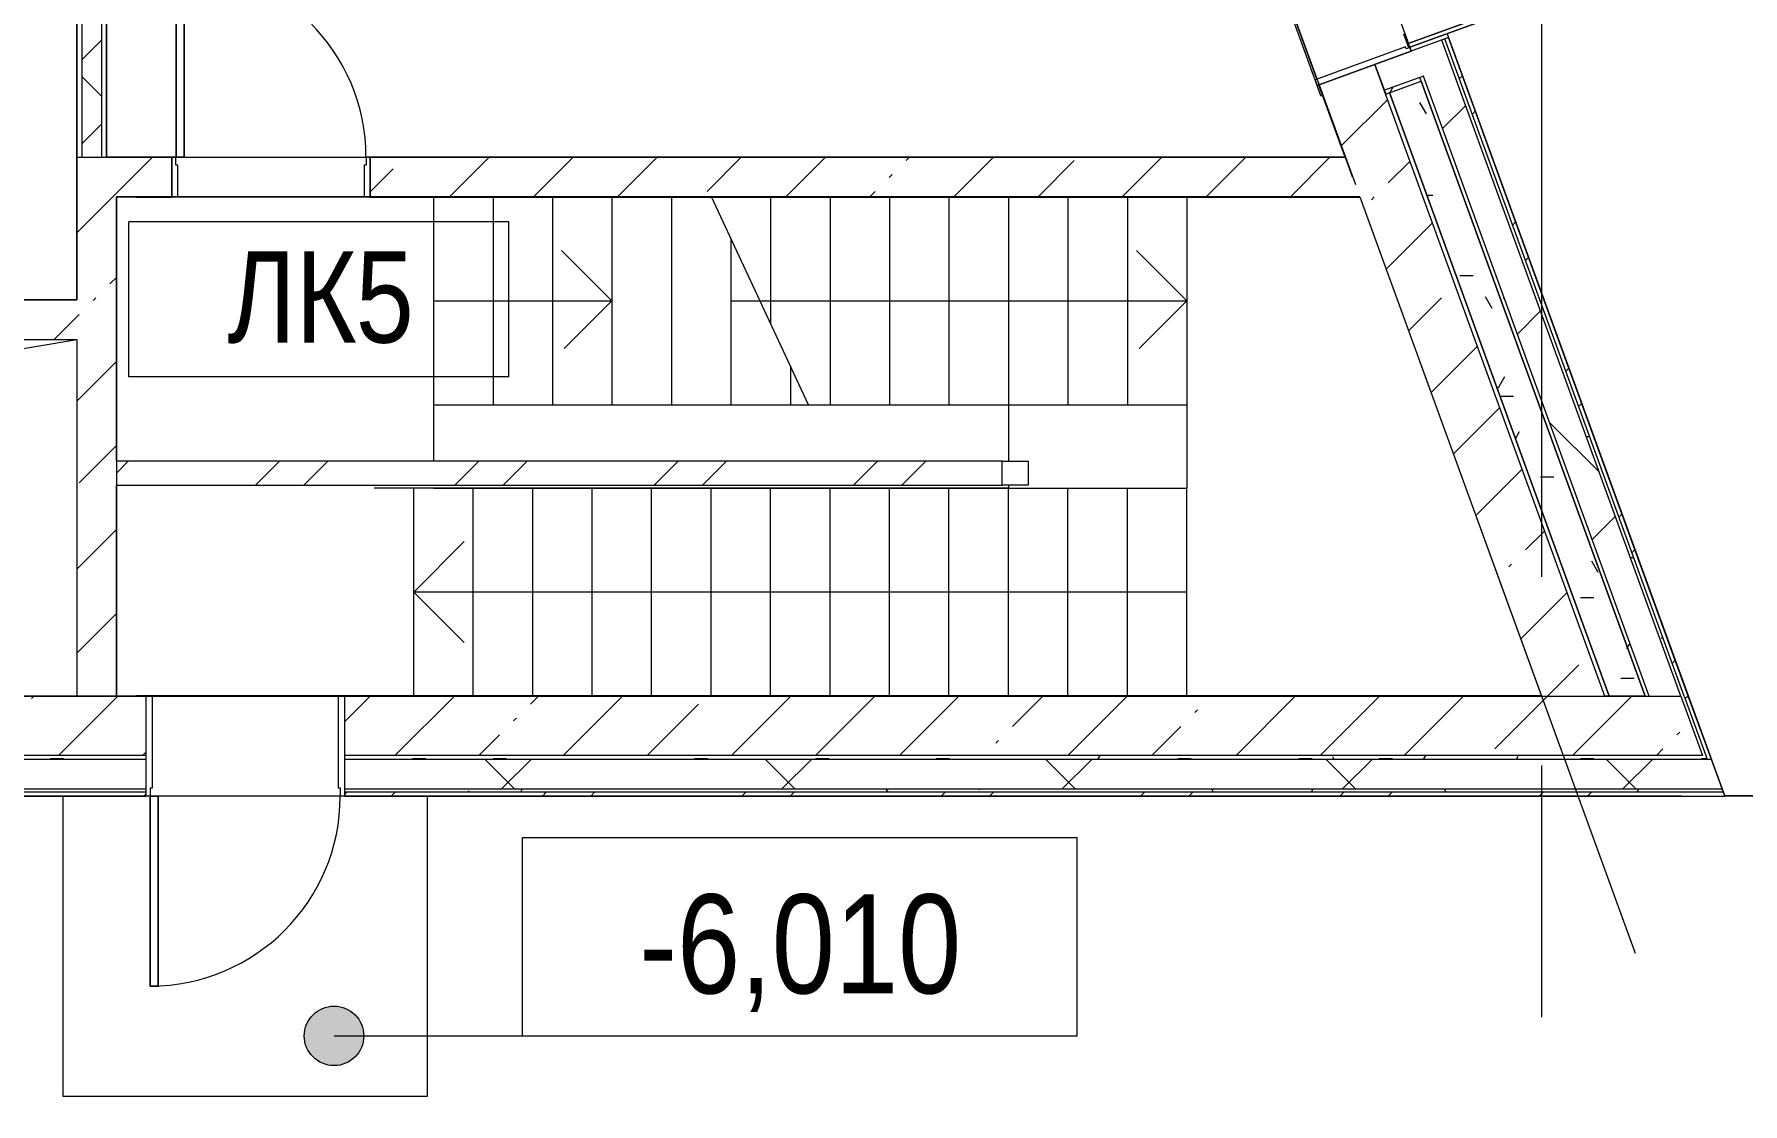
# Model space of a CAD drawing. Header units: millimetres. Extents: x 46431 to 216095, y -43515 to 31605.
# Drawn here: x 142567 to 151187, y -33441 to -28042 of the extents above; entities that cross this region are included whole.
import ezdxf

# ---------------------------------------------------------------- set-up
doc = ezdxf.new("R2010")
doc.units = ezdxf.units.MM
doc.linetypes.add('IMPORT-01 Штриховая _2 мм_', pattern=[600, 400, -200])
doc.linetypes.add('Осевые', pattern=[6350, 1270, -952.5, 3175, -952.5])
for name, color, linetype, lineweight in [('_Разделитель помещений_', 7, 'IMPORT-01 Штриховая _2 мм_', 9), ('Высотные отметки', 7, 'Continuous', 9), ('Двери', 7, 'Continuous', 9), ('Каркас_Импост', 7, 'Continuous', 9), ('Контуры', 7, 'Continuous', 9), ('Линии подступенков-1', 7, 'Continuous', 9), ('Линии свеса', 7, 'Continuous', 9), ('Марки вырезов', 7, 'Continuous', 9), ('Марки помещений', 7, 'Continuous', 9), ('Обобщенные модели', 7, 'Continuous', 9), ('Общие ребра', 7, 'Continuous', 9), ('Оси-2', 7, 'Осевые', 9), ('Панель', 7, 'Continuous', 9), ('Перекрытия', 7, 'Continuous', 9), ('Стены', 7, 'Continuous', 9), ('Стены-1', 7, 'Continuous', 18), ('Фундамент несущей конструкции', 7, 'Continuous', 9), ('Черная _1 сплошная', 7, 'Continuous', 9), ('Штриховка разреза-3', 7, 'Continuous', 9)]:
    doc.layers.add(name, color=color, linetype=linetype, lineweight=lineweight)
doc.styles.add('Arial Narrow', font='Arial Narrow.ttf', dxfattribs={"height": 500})
doc.styles.add('Arial Narrow_1', font='Arial Narrow.ttf', dxfattribs={"height": 460})
pattern_1 = [(45, (0, 0), (-502.8943, 502.8943), []), (45, (0, 762), (-502.8943, 502.8943), [])]
pattern_2 = [(45, (0, 0), (-424.264, 424.264), [600, -100, 20, -100]), (45, (0, 424), (-424.264, 424.264), [])]
pattern_3 = [(0, (0, 0), (812.8, 203.2), [67.056, -542.544, 67.056, -542.544, -3251.2]), (0, (0, 0), (812.8, 203.2), [-1219.2, 67.056, -1152.144, 67.056, -542.544, -1422.4]), (0, (0, 0), (812.8, 203.2), [-3048, 67.056, -339.344, 67.056, -948.944]), (120, (304.8, 101.6), (-582.37636, 602.30545), [67.056, -542.544, 67.056, -542.544, -3251.2]), (120, (304.8, 101.6), (-582.37636, 602.30545), [-1219.2, 67.056, -1152.144, 67.056, -542.544, -1422.4]), (120, (304.8, 101.6), (-582.37636, 602.30545), [-3048, 67.056, -339.344, 67.056, -948.944]), (240, (406.4, 508), (-230.42364, -805.50545), [67.056, -542.544, 67.056, -542.544, -3251.2]), (240, (406.4, 508), (-230.42364, -805.50545), [-1219.2, 67.056, -1152.144, 67.056, -542.544, -1422.4]), (240, (406.4, 508), (-230.42364, -805.50545), [-3048, 67.056, -339.344, 67.056, -948.944])]
pattern_4 = [(45, (0, 0), (-707.107, 707.107), []), (135, (0, 0), (-707.107, -707.107), [])]

# ---------------------------------------------------------------- blocks, each defined once
blk = doc.blocks.new('Стена наружная на отм_-10_450 - Стена наружная на отм_-10_450-507337-План 1-го этажа на отм_ -6_000')
at = {"layer": 'Фундамент несущей конструкции'}
for p, q in [((149100.1, -28862.9), (149254.4, -28862.9)), ((149254.4, -28862.9), (150171.6, -31382.9)), ((150171.6, -31382.9), (143851.6, -31382.9))]:
    blk.add_line(p, q, dxfattribs=at)
blk = doc.blocks.new('Дверь - Однопольная - ДВ1_21х10-6240598-План 1-го этажа на отм_ -6_000')
at = {"layer": 'Двери'}
for p, q in [((-439, 1058), (-479, 1058)), ((-479, 1058), (-479, 100)), ((-439, 100), (-439, 1058)), ((-479, 100), (-439, 100))]:
    blk.add_line(p, q, dxfattribs=at)
blk.add_arc((-479, 100), 958, 360, 90, dxfattribs=at)
at = {"layer": 'Каркас_Импост'}
for p, q in [((-480, 100), (-500, 100)), ((-500, 100), (-500, -100)), ((-480, 60), (-480, 100)), ((500, 100), (480, 100)), ((480, 100), (480, 60)), ((500, -100), (500, 100)), ((-470, 60), (-480, 60)), ((-470, -100), (-470, 60)), ((480, 60), (470, 60)), ((470, 60), (470, -100)), ((-500, -100), (-470, -100)), ((470, -100), (500, -100))]:
    blk.add_line(p, q, dxfattribs=at)
at = {"layer": 'Панель'}
for p, q in [((-479, 1058), (-439, 1058)), ((-479, 100), (-479, 1058)), ((-439, 1058), (-439, 100)), ((-439, 100), (-479, 100))]:
    blk.add_line(p, q, dxfattribs=at)
blk = doc.blocks.new('Дверь - Однопольная_наруж__стемалит - ДН7__21х10-8121006-План 1-го этажа на отм_ -6_000')
at = {"layer": 'Двери'}
for p, q in [((-479, -252.5), (-439, -252.5)), ((-479, -1210.5), (-479, -252.5)), ((-439, -252.5), (-439, -1210.5)), ((-439, -1210.5), (-479, -1210.5))]:
    blk.add_line(p, q, dxfattribs=at)
blk.add_arc((-479, -252.5), 958, 270, 0, dxfattribs=at)
at = {"layer": 'Каркас_Импост'}
for p, q in [((-500, 252.5), (-470, 252.5)), ((-500, -252.5), (-500, 252.5)), ((-470, 252.5), (-470, -212.5)), ((470, 252.5), (500, 252.5)), ((470, -212.5), (470, 252.5)), ((500, 252.5), (500, -252.5)), ((-480, -252.5), (-500, -252.5)), ((-480, -212.5), (-480, -252.5)), ((-470, -212.5), (-480, -212.5)), ((480, -212.5), (470, -212.5)), ((480, -252.5), (480, -212.5)), ((500, -252.5), (480, -252.5))]:
    blk.add_line(p, q, dxfattribs=at)
at = {"layer": 'Панель'}
for p, q in [((-439, -252.5), (-479, -252.5)), ((-479, -252.5), (-479, -1210.5)), ((-439, -1210.5), (-439, -252.5)), ((-479, -1210.5), (-439, -1210.5))]:
    blk.add_line(p, q, dxfattribs=at)
blk = doc.blocks.new('Дверь - Двупольная_наруж_стемалит - ДН8_27-18-8171656-План 1-го этажа на отм_ -6_000')
at = {"layer": 'Двери'}
for p, q in [((-859, 1131.2), (-879, 1131.2)), ((-879, 1131.2), (-879, 252.2)), ((-859, 252.2), (-859, 1131.2)), ((859, 252.2), (859, 1131.2)), ((859, 1131.2), (879, 1131.2)), ((879, 1131.2), (879, 252.2)), ((-879, 252.2), (-859, 252.2)), ((879, 252.2), (859, 252.2))]:
    blk.add_line(p, q, dxfattribs=at)
for centre, start, end in [((-879, 252.2), 360, 90), ((879, 252.2), 90, 180)]:
    blk.add_arc(centre, 879, start, end, dxfattribs=at)
at = {"layer": 'Каркас_Импост'}
for p, q in [((-880, 252.5), (-900, 252.5)), ((-900, 252.5), (-900, -252.5)), ((-880, 232.5), (-880, 252.5)), ((-870, 232.5), (-880, 232.5)), ((-870, -252.5), (-870, 232.5)), ((880, 232.5), (870, 232.5)), ((870, 232.5), (870, -252.5)), ((900, 252.5), (880, 252.5)), ((880, 252.5), (880, 232.5)), ((900, -252.5), (900, 252.5)), ((-900, -252.5), (-870, -252.5)), ((870, -252.5), (900, -252.5))]:
    blk.add_line(p, q, dxfattribs=at)
at = {"layer": 'Панель'}
for p, q in [((-879, 1131.2), (-859, 1131.2)), ((-879, 252.2), (-879, 1131.2)), ((-859, 1131.2), (-859, 252.2)), ((859, 1131.2), (859, 252.2)), ((879, 1131.2), (859, 1131.2)), ((879, 252.2), (879, 1131.2)), ((-859, 252.2), (-879, 252.2)), ((859, 252.2), (879, 252.2))]:
    blk.add_line(p, q, dxfattribs=at)
blk = doc.blocks.new('Крыльцо 19 А-Б - Крыльцо 19 А-Б-1325646-План 1-го этажа на отм_ -6_000')
at = {"layer": 'Обобщенные модели'}
h = blk.add_hatch(dxfattribs=at)
h.set_pattern_fill('FP_52', color=256, style=0, pattern_type=2)
h.set_pattern_definition(pattern_3)
h.paths.add_polyline_path([(150574.3, -31383.4), (150693.3, -31383.4), (149563.4, -28279.2), (149404.4, -28337.1), (150513.2, -31383.4), (150564.3, -31383.4)], flags=0)
for p, q in [((150559, -25177), (150746.9, -25108.6)), ((153213.6, -31885.8), (150746.9, -25108.6)), ((150065.7, -25356.6), (150559, -25177)), ((150065.7, -25356.6), (150559, -25177)), ((150065.7, -25356.6), (150559, -25177)), ((148891, -25784.1), (150018.7, -25373.7)), ((148891, -25784.1), (150018.7, -25373.7)), ((148687.3, -25858.3), (148844.1, -25801.2)), ((148687.3, -25858.3), (148844.1, -25801.2)), ((148687.3, -25858.3), (148844.1, -25801.2)), ((150513.2, -31383.4), (149404.4, -28337.1)), ((150513.2, -31383.4), (149404.4, -28337.1)), ((149404.4, -28337.1), (150513.2, -31383.4)), ((153000.8, -31885.8), (151094.3, -31885.8)), ((151094.3, -31885.8), (153000.8, -31885.8)), ((151094.3, -31885.8), (153000.8, -31885.8)), ((153000.8, -31885.8), (153213.6, -31885.8)), ((153213.7, -31886.1), (153207.5, -31888.5)), ((153207.5, -31888.5), (153214.6, -31888.5)), ((153214.6, -31888.5), (153213.7, -31886.1))]:
    blk.add_line(p, q, dxfattribs=at)
blk = doc.blocks.new('Марка помещения_Р - Марка помещения-4575829-План 1-го этажа на отм_ -6_000')
at = {"layer": 'Марки помещений'}
for p, q in [((-4.79375, -1.95625), (-4.79375, 1.95625)), ((4.79375, 1.95625), (-4.79375, 1.95625)), ((4.79375, -1.95625), (4.79375, 1.95625)), ((4.79375, -1.95625), (-4.79375, -1.95625))]:
    blk.add_line(p, q, dxfattribs=at)
blk = doc.blocks.new('Высотные отметки - Высотная отметка - Рамка_14мм длина-4459141-План 1-го этажа на отм_ -6_000')
at = {"layer": 'Высотные отметки'}
for p, q in [((7, 5), (-7, 5)), ((-7, 5), (-7, 0)), ((7, 0), (7, 5)), ((-7, 0), (7, 0))]:
    blk.add_line(p, q, dxfattribs=at)

msp = doc.modelspace()

# ---------------------------------------------------------------- hatches: boundary and pattern name
at = {"layer": 'Высотные отметки'}
h = msp.add_hatch(color=256, dxfattribs=at)
edge = h.paths.add_edge_path(flags=0)
edge.add_arc((144079.4, -33098.1), 150, 0, 360)
at = {"layer": 'Штриховка разреза-3'}
h = msp.add_hatch(dxfattribs=at)
h.set_pattern_fill('FP_1', color=256, style=0, pattern_type=2)
h.set_pattern_definition([(45, (0, 0), (-212.13203, 212.13203), []), (135, (0, 0), (-212.13203, -212.13203), [])])
h.paths.add_polyline_path([(142906.6, -28662.9), (142906.6, -26447.9), (142806.6, -26447.9), (142806.6, -28662.9), (142897.9, -28662.9)], flags=0)
h = msp.add_hatch(dxfattribs=at)
h.set_pattern_fill('FP_6', color=256, style=0, pattern_type=2)
h.set_pattern_definition(pattern_4)
h.paths.add_polyline_path([(150714.6, -31383.4), (150874.2, -31383.4), (149668.7, -28071.5), (149527.8, -28122.8), (149930.3, -29228.7)], flags=0)
h = msp.add_hatch(dxfattribs=at)
h.set_pattern_fill('FP_5', color=256, style=0, pattern_type=2)
h.set_pattern_definition(pattern_3)
h.paths.add_polyline_path([(150999.3, -31683.4), (149682.8, -28066.4), (149668.7, -28071.5), (150983.4, -31683.4)], flags=0)
h = msp.add_hatch(dxfattribs=at)
h.set_pattern_fill('FP_3', color=256, style=0, pattern_type=2)
h.set_pattern_definition(pattern_1)
h.paths.add_polyline_path([(151027.9, -31703.4), (149701.6, -28059.5), (149682.8, -28066.4), (151006.6, -31703.4)], flags=0)
h = msp.add_hatch(dxfattribs=at)
h.set_pattern_fill('FP_4', color=256, style=0, pattern_type=2)
h.set_pattern_definition(pattern_2)
h.paths.add_polyline_path([(149200.3, -28714.2), (149482.2, -28611.6), (149330.5, -28194.6), (149048.5, -28297.2), (149181.6, -28662.9)], flags=0)
h = msp.add_hatch(dxfattribs=at)
h.set_pattern_fill('FP_5', color=256, style=0, pattern_type=2)
h.set_pattern_definition(pattern_3)
h.paths.add_polyline_path([(149384.9, -28344.2), (149563.4, -28279.2), (149556.6, -28260.5), (149378.1, -28325.4)], flags=0)
h = msp.add_hatch(dxfattribs=at)
h.set_pattern_fill('FP_5', color=256, style=0, pattern_type=2)
h.set_pattern_definition(pattern_3)
h.paths.add_polyline_path([(150693.3, -31383.4), (150714.6, -31383.4), (149575.4, -28253.6), (149556.6, -28260.5), (149909, -29228.7)], flags=0)
h = msp.add_hatch(dxfattribs=at)
h.set_pattern_fill('FP_4', color=256, style=0, pattern_type=2)
h.set_pattern_definition(pattern_2)
h.paths.add_polyline_path([(150491.1, -31383.4), (149482.2, -28611.6), (149200.3, -28714.2), (150171.8, -31383.4)], flags=0)
h = msp.add_hatch(dxfattribs=at)
h.set_pattern_fill('FP_4', color=256, style=0, pattern_type=2)
h.set_pattern_definition(pattern_2)
h.paths.add_polyline_path([(144261.6, -28862.9), (149254.4, -28862.9), (149181.6, -28662.9), (144261.6, -28662.9)], flags=0)
h.paths.add_polyline_path([(142897.9, -28862.9), (143261.6, -28862.9), (143261.6, -28662.9), (142781.6, -28662.9), (142781.6, -28862.9)], flags=0)
h = msp.add_hatch(dxfattribs=at)
h.set_pattern_fill('FP_4', color=256, style=0, pattern_type=2)
h.set_pattern_definition(pattern_2)
h.paths.add_polyline_path([(142981.6, -31383.4), (142981.6, -28862.9), (142781.6, -28862.9), (142781.6, -31383.4), (142897.9, -31383.4)], flags=0)
h = msp.add_hatch(dxfattribs=at)
h.set_pattern_fill('FP_4', color=256, style=0, pattern_type=2)
h.set_pattern_definition(pattern_2)
h.paths.add_polyline_path([(139181.6, -29582.9), (139781.6, -29582.9), (139781.6, -29382.9), (139181.6, -29382.9)], flags=0)
h.paths.add_polyline_path([(142781.6, -29582.9), (142781.6, -29382.9), (142381.6, -29382.9), (142381.6, -29582.9)], flags=0)
h.paths.add_polyline_path([(140981.6, -29582.9), (141181.6, -29582.9), (141181.6, -29382.9), (140981.6, -29382.9)], flags=0)
h = msp.add_hatch(dxfattribs=at)
h.set_pattern_fill('FP_3', color=256, style=0, pattern_type=2)
h.set_pattern_definition(pattern_1)
h.paths.add_polyline_path([(147449.4, -30317.9), (147449.4, -30197.9), (142981.6, -30197.9), (142981.6, -30317.9), (146288.3, -30317.9)], flags=0)
h = msp.add_hatch(dxfattribs=at)
h.set_pattern_fill('FP_4', color=256, style=0, pattern_type=2)
h.set_pattern_definition(pattern_2)
h.paths.add_polyline_path([(144593.1, -31683.4), (150982.9, -31682.2), (150874.2, -31383.4), (144131.6, -31383.4), (144131.6, -31683.4)], flags=0)
h.paths.add_polyline_path([(143131.6, -31683.4), (143131.6, -31383.4), (139381.6, -31383.4), (139381.6, -31683.4), (141202.7, -31683.4)], flags=0)
h = msp.add_hatch(dxfattribs=at)
h.set_pattern_fill('FP_5', color=256, style=0, pattern_type=2)
h.set_pattern_definition(pattern_3)
h.paths.add_polyline_path([(149678.6, -31703.4), (151006.6, -31703.4), (150999.3, -31683.4), (144131.6, -31683.4), (144131.6, -31703.4), (147983.4, -31703.4)], flags=0)
h.paths.add_polyline_path([(143131.6, -31703.4), (143131.6, -31683.4), (139381.6, -31683.4), (139381.6, -31703.4), (141202.7, -31703.4)], flags=0)
h = msp.add_hatch(dxfattribs=at)
h.set_pattern_fill('FP_6', color=256, style=0, pattern_type=2)
h.set_pattern_definition(pattern_4)
h.paths.add_polyline_path([(144131.6, -31853.4), (151082.5, -31853.4), (151027.9, -31703.4), (144131.6, -31703.4)], flags=0)
h.paths.add_polyline_path([(143131.6, -31853.4), (143131.6, -31703.4), (139381.6, -31703.4), (139381.6, -31853.4), (141202.7, -31853.4)], flags=0)
h = msp.add_hatch(dxfattribs=at)
h.set_pattern_fill('FP_5', color=256, style=0, pattern_type=2)
h.set_pattern_definition(pattern_3)
h.paths.add_polyline_path([(149678.6, -31868.4), (151088, -31868.4), (151082.5, -31853.4), (144131.6, -31853.4), (144131.6, -31868.4), (147983.4, -31868.4)], flags=0)
h.paths.add_polyline_path([(143131.6, -31868.4), (143131.6, -31853.4), (139381.6, -31853.4), (139381.6, -31868.4), (141202.7, -31868.4)], flags=0)
h = msp.add_hatch(dxfattribs=at)
h.set_pattern_fill('FP_3', color=256, style=0, pattern_type=2)
h.set_pattern_definition(pattern_1)
h.paths.add_polyline_path([(149678.6, -31888.4), (151095.2, -31888.4), (151088, -31868.4), (144131.6, -31868.4), (144131.6, -31888.4), (147983.4, -31888.4)], flags=0)
h.paths.add_polyline_path([(143131.6, -31888.4), (143131.6, -31868.4), (139381.6, -31868.4), (139381.6, -31888.4), (141202.7, -31888.4)], flags=0)

# ---------------------------------------------------------------- linework, layer by layer
at = {"layer": '_Разделитель помещений_'}
for p, q in [((149038.4, -28269.3), (148443.1, -26633.8)), ((149218, -28762.9), (149067.9, -28350.5))]:
    msp.add_line(p, q, dxfattribs=at)
at = {"layer": 'Высотные отметки'}
for p in [(144079.4, -33098.1), (146427.9, -33098.1)]:
    msp.add_line(p, (146427.9, -33098.1), dxfattribs=at)
msp.add_circle((144079.4, -33098.1), 150, dxfattribs=at)
at = {"layer": 'Контуры'}
for p, q in [((142981.6, -28862.9), (142981.6, -31382.9)), ((144281.6, -28862.9), (142981.6, -28862.9)), ((144481.6, -28862.9), (144211.6, -28862.9)), ((144481.6, -28862.9), (144211.6, -28862.9)), ((144281.6, -28862.9), (145984, -28862.9)), ((144481.6, -28862.9), (148381.6, -28862.9)), ((144481.6, -28862.9), (147181.6, -28862.9)), ((144781.6, -28862.9), (147481.6, -28862.9)), ((149156.6, -28862.9), (147181.6, -28862.9)), ((147181.6, -28862.9), (147181.6, -29912.9)), ((149078.8, -28862.9), (147481.6, -28862.9)), ((149254.4, -28862.9), (148381.6, -28862.9)), ((147181.6, -29912.9), (147481.6, -29912.9)), ((147481.6, -29912.9), (147481.6, -30197.9)), ((144481.6, -30332.9), (144281.6, -30332.9)), ((144481.6, -31382.9), (144481.6, -30332.9)), ((144481.6, -31382.9), (144481.6, -30332.9)), ((147481.6, -30332.9), (144481.6, -30332.9)), ((147481.6, -30332.9), (144481.6, -30332.9)), ((147481.6, -30317.9), (147481.6, -30332.9)), ((147481.6, -31382.9), (147481.6, -30332.9)), ((147481.6, -31382.9), (147481.6, -30332.9)), ((142981.6, -31382.9), (144481.6, -31382.9)), ((143851.6, -31382.9), (144481.6, -31382.9)), ((143851.6, -31382.9), (144481.6, -31382.9)), ((148681.6, -31382.9), (144481.6, -31382.9)), ((147481.6, -31382.9), (144481.6, -31382.9)), ((147481.6, -31382.9), (144481.6, -31382.9)), ((147481.6, -31382.9), (149156.6, -31382.9)), ((147481.6, -31382.9), (149078.8, -31382.9)), ((148681.6, -31382.9), (149731.6, -31382.9))]:
    msp.add_line(p, q, dxfattribs=at)
at = {"layer": 'Линии подступенков-1'}
for p, q in [((144581.6, -28862.9), (144581.6, -29912.9)), ((144881.6, -28862.9), (144881.6, -29912.9)), ((145181.6, -28862.9), (145181.6, -29912.9)), ((145481.6, -28862.9), (145481.6, -29912.9)), ((145781.6, -28862.9), (145781.6, -29912.9)), ((146281.6, -28862.9), (146281.6, -29501.1)), ((146281.6, -28862.9), (146281.6, -29501.1)), ((146281.6, -28862.9), (146281.6, -29501.1)), ((146581.6, -28862.9), (146581.6, -29912.9)), ((146581.6, -28862.9), (146581.6, -29912.9)), ((146581.6, -28862.9), (146581.6, -29912.9)), ((146881.6, -28862.9), (146881.6, -29912.9)), ((146881.6, -28862.9), (146881.6, -29912.9)), ((146881.6, -28862.9), (146881.6, -29912.9)), ((147181.6, -28862.9), (147181.6, -29912.9)), ((147181.6, -28862.9), (147181.6, -29912.9)), ((147181.6, -28862.9), (147181.6, -29912.9)), ((147481.6, -28862.9), (147481.6, -29912.9)), ((147781.6, -28862.9), (147781.6, -29912.9)), ((148081.6, -28862.9), (148081.6, -29912.9)), ((148381.6, -28862.9), (148381.6, -29912.9)), ((146081.6, -29072.2), (146081.6, -29912.9)), ((146381.6, -29715.6), (146381.6, -29912.9)), ((144481.6, -31382.9), (144481.6, -30332.9)), ((144481.6, -31382.9), (144481.6, -30332.9)), ((144481.6, -31382.9), (144481.6, -30332.9)), ((144781.6, -31382.9), (144781.6, -30332.9)), ((144781.6, -31382.9), (144781.6, -30332.9)), ((144781.6, -31382.9), (144781.6, -30332.9)), ((145081.6, -31382.9), (145081.6, -30332.9)), ((145081.6, -31382.9), (145081.6, -30332.9)), ((145081.6, -31382.9), (145081.6, -30332.9)), ((145381.6, -31382.9), (145381.6, -30332.9)), ((145381.6, -31382.9), (145381.6, -30332.9)), ((145381.6, -31382.9), (145381.6, -30332.9)), ((145681.6, -31382.9), (145681.6, -30332.9)), ((145681.6, -31382.9), (145681.6, -30332.9)), ((145681.6, -31382.9), (145681.6, -30332.9)), ((145981.6, -31382.9), (145981.6, -30332.9)), ((145981.6, -31382.9), (145981.6, -30332.9)), ((145981.6, -31382.9), (145981.6, -30332.9)), ((146281.6, -31382.9), (146281.6, -30332.9)), ((146281.6, -31382.9), (146281.6, -30332.9)), ((146281.6, -31382.9), (146281.6, -30332.9)), ((146581.6, -31382.9), (146581.6, -30332.9)), ((146581.6, -31382.9), (146581.6, -30332.9)), ((146581.6, -31382.9), (146581.6, -30332.9)), ((146881.6, -31382.9), (146881.6, -30332.9)), ((146881.6, -31382.9), (146881.6, -30332.9)), ((146881.6, -31382.9), (146881.6, -30332.9)), ((147181.6, -31382.9), (147181.6, -30332.9)), ((147181.6, -31382.9), (147181.6, -30332.9)), ((147181.6, -31382.9), (147181.6, -30332.9)), ((147481.6, -31382.9), (147481.6, -30332.9)), ((147481.6, -31382.9), (147481.6, -30332.9)), ((147481.6, -31382.9), (147481.6, -30332.9)), ((147781.6, -31382.9), (147781.6, -30332.9)), ((148081.6, -31382.9), (148081.6, -30332.9)), ((148381.6, -31382.9), (148381.6, -30332.9))]:
    msp.add_line(p, q, dxfattribs=at)
at = {"layer": 'Линии свеса'}
for p, q in [((144581.6, -28862.9), (144581.6, -29912.9)), ((144881.6, -28862.9), (144881.6, -29912.9)), ((145181.6, -28862.9), (145181.6, -29912.9)), ((145481.6, -28862.9), (145481.6, -29912.9)), ((145781.6, -28862.9), (145781.6, -29912.9)), ((146281.6, -28862.9), (146281.6, -29501.1)), ((146281.6, -28862.9), (146281.6, -29501.1)), ((146281.6, -28862.9), (146281.6, -29501.1)), ((146581.6, -28862.9), (146581.6, -29912.9)), ((146581.6, -28862.9), (146581.6, -29912.9)), ((146581.6, -28862.9), (146581.6, -29912.9)), ((146881.6, -28862.9), (146881.6, -29912.9)), ((146881.6, -28862.9), (146881.6, -29912.9)), ((146881.6, -28862.9), (146881.6, -29912.9)), ((147181.6, -28862.9), (147181.6, -29912.9)), ((147181.6, -28862.9), (147181.6, -29912.9)), ((147481.6, -28862.9), (147481.6, -29912.9)), ((147781.6, -28862.9), (147781.6, -29912.9)), ((148081.6, -28862.9), (148081.6, -29912.9)), ((146081.6, -29072.2), (146081.6, -29912.9)), ((146381.6, -29715.6), (146381.6, -29912.9)), ((144781.6, -31382.9), (144781.6, -30332.9)), ((144781.6, -31382.9), (144781.6, -30332.9)), ((144781.6, -31382.9), (144781.6, -30332.9)), ((145081.6, -31382.9), (145081.6, -30332.9)), ((145081.6, -31382.9), (145081.6, -30332.9)), ((145081.6, -31382.9), (145081.6, -30332.9)), ((145381.6, -31382.9), (145381.6, -30332.9)), ((145381.6, -31382.9), (145381.6, -30332.9)), ((145381.6, -31382.9), (145381.6, -30332.9)), ((145681.6, -31382.9), (145681.6, -30332.9)), ((145681.6, -31382.9), (145681.6, -30332.9)), ((145681.6, -31382.9), (145681.6, -30332.9)), ((145981.6, -31382.9), (145981.6, -30332.9)), ((145981.6, -31382.9), (145981.6, -30332.9)), ((145981.6, -31382.9), (145981.6, -30332.9)), ((146281.6, -31382.9), (146281.6, -30332.9)), ((146281.6, -31382.9), (146281.6, -30332.9)), ((146281.6, -31382.9), (146281.6, -30332.9)), ((146581.6, -31382.9), (146581.6, -30332.9)), ((146581.6, -31382.9), (146581.6, -30332.9)), ((146581.6, -31382.9), (146581.6, -30332.9)), ((146881.6, -31382.9), (146881.6, -30332.9)), ((146881.6, -31382.9), (146881.6, -30332.9)), ((146881.6, -31382.9), (146881.6, -30332.9)), ((147181.6, -31382.9), (147181.6, -30332.9)), ((147181.6, -31382.9), (147181.6, -30332.9)), ((147181.6, -31382.9), (147181.6, -30332.9)), ((147481.6, -31382.9), (147481.6, -30332.9)), ((147781.6, -31382.9), (147781.6, -30332.9)), ((148081.6, -31382.9), (148081.6, -30332.9)), ((148381.6, -31382.9), (148381.6, -30332.9))]:
    msp.add_line(p, q, dxfattribs=at)
at = {"layer": 'Марки вырезов'}
msp.add_line((146473.6, -29912.9), (145984, -28862.9), dxfattribs=at)
at = {"layer": 'Общие ребра'}
for p, q in [((142806.6, -26472.9), (142806.6, -28662.9)), ((142906.6, -26472.9), (142906.6, -28662.9)), ((150874.2, -31383.4), (149668.7, -28071.5)), ((150890.1, -31383.4), (149682.8, -28066.4)), ((149556.6, -28260.5), (149378.1, -28325.4)), ((149575.4, -28253.6), (149556.6, -28260.5)), ((150714.6, -31383.4), (149575.4, -28253.6)), ((142781.6, -28662.9), (142806.6, -28662.9)), ((142806.6, -28662.9), (142906.6, -28662.9)), ((142906.6, -28662.9), (142931.6, -28662.9)), ((143261.6, -28662.9), (142931.6, -28662.9)), ((149181.6, -28662.9), (144261.6, -28662.9)), ((149178.8, -28660.9), (149180.9, -28660.9)), ((143083.6, -28862.9), (143261.6, -28862.9)), ((143261.6, -28862.9), (143083.6, -28862.9)), ((144261.6, -28862.9), (149252.3, -28862.9)), ((149252.3, -28862.9), (144261.6, -28862.9)), ((142981.6, -30197.9), (142981.6, -30317.9)), ((150693.3, -31383.4), (150714.6, -31383.4)), ((150714.6, -31383.4), (150874.2, -31383.4)), ((150874.2, -31383.4), (150983.4, -31683.4)), ((150890.1, -31383.4), (150999.3, -31683.4)), ((143131.6, -31683.4), (139381.6, -31683.4)), ((143131.6, -31703.4), (139381.6, -31703.4)), ((150574.3, -31683.4), (144131.6, -31683.4)), ((150581.5, -31703.4), (144131.6, -31703.4)), ((150823.7, -31683.4), (150574.3, -31683.4)), ((150831, -31703.4), (150581.5, -31703.4)), ((150983.4, -31683.4), (150823.7, -31683.4)), ((151006.6, -31703.4), (150831, -31703.4)), ((150999.3, -31683.4), (151006.6, -31703.4)), ((151027.9, -31703.4), (151006.6, -31703.4)), ((151027.9, -31703.4), (151006.6, -31703.4)), ((143131.6, -31853.4), (139381.6, -31853.4)), ((143131.6, -31868.4), (139381.6, -31868.4)), ((150636.1, -31853.4), (144131.6, -31853.4)), ((150641.6, -31868.4), (144131.6, -31868.4)), ((150885.6, -31853.4), (150636.1, -31853.4)), ((150891.1, -31868.4), (150641.6, -31868.4)), ((151082.5, -31853.4), (150885.6, -31853.4)), ((151088, -31868.4), (150891.1, -31868.4))]:
    msp.add_line(p, q, dxfattribs=at)
at = {"layer": 'Оси-2'}
for p, q in [((129251.3, 26095.3), (153940.5, -41737.8)), ((150171.6, 25417.1), (150171.6, -41733.9)), ((150171.6, -31382.9), (50565.6, -31382.9))]:
    msp.add_line(p, q, dxfattribs=at)
at = {"layer": 'Перекрытия'}
for p, q in [((142781.6, -29382.9), (142781.6, -26472.9)), ((142931.6, -26472.9), (142931.6, -28662.9)), ((149038.4, -28269.3), (148443.1, -26633.8)), ((149181.6, -28662.9), (149067.9, -28350.5)), ((150513.2, -31383.4), (149404.4, -28337.1)), ((142931.6, -28662.9), (149181.6, -28662.9)), ((144211.6, -28862.9), (149100.1, -28862.9)), ((144211.6, -28862.9), (149254.4, -28862.9)), ((149100.1, -28862.9), (149254.4, -28862.9)), ((149254.4, -28862.9), (150171.6, -31382.9)), ((140481.6, -29382.9), (142781.6, -29382.9)), ((150171.6, -31382.9), (143851.6, -31382.9)), ((144551.6, -31888.4), (142711.6, -31888.4)), ((142711.6, -31888.4), (142711.6, -33402.9)), ((144551.6, -33402.9), (144551.6, -31888.4)), ((151094.3, -31885.8), (153213.6, -31885.8)), ((142711.6, -33402.9), (144551.6, -33402.9))]:
    msp.add_line(p, q, dxfattribs=at)
at = {"layer": 'Стены'}
for p, q in [((148911.8, -26475.1), (149499.4, -28089.5)), ((149038.9, -28300.8), (148423.2, -26609.3)), ((149502.2, -28110.9), (149477.1, -28042)), ((149701.6, -28059.5), (149509, -28129.7)), ((149701.6, -28059.5), (149509, -28129.7)), ((149694.4, -28039.8), (149701.6, -28059.5)), ((149701.6, -28059.5), (151095.2, -31888.4)), ((149513.4, -28128), (149038.9, -28300.8)), ((149509, -28129.7), (149038.9, -28300.8)), ((149506.2, -28108.3), (149513.4, -28128)), ((150693.3, -31383.4), (149556.6, -28260.5)), ((149058.3, -28354), (149038.9, -28300.8)), ((149058.3, -28354), (149065, -28351.6)), ((143261.6, -28662.9), (144261.6, -28662.9)), ((143261.6, -28862.9), (143261.6, -28662.9)), ((144261.6, -28662.9), (144261.6, -28862.9)), ((143261.6, -28864.9), (143261.6, -28862.9)), ((144261.6, -28864.9), (143261.6, -28864.9)), ((144261.6, -28862.9), (144261.6, -28864.9)), ((147449.4, -30197.9), (147581.6, -30197.9)), ((147581.6, -30197.9), (147581.6, -30317.9)), ((147581.6, -30317.9), (147449.4, -30317.9)), ((139381.6, -31383.4), (143131.6, -31383.4)), ((143131.6, -31383.4), (144131.6, -31383.4)), ((143131.6, -31888.4), (143131.6, -31383.4)), ((143131.6, -31888.4), (143131.6, -31383.4)), ((144131.6, -31383.4), (150693.3, -31383.4)), ((144131.6, -31383.4), (144131.6, -31888.4)), ((144131.6, -31383.4), (144131.6, -31888.4)), ((143131.6, -31888.4), (139181.6, -31888.4)), ((144131.6, -31888.4), (143131.6, -31888.4)), ((150877.1, -31888.4), (144131.6, -31888.4)), ((150877.1, -31888.4), (151095.2, -31888.4))]:
    msp.add_line(p, q, dxfattribs=at)
at = {"layer": 'Стены-1'}
for p, q in [((142781.6, -26472.9), (142781.6, -28662.9)), ((142931.6, -28662.9), (142931.6, -26472.9)), ((149701.6, -28059.5), (149509, -28129.7)), ((150911.4, -31383.4), (149701.6, -28059.5)), ((149509, -28129.7), (149330.5, -28194.6)), ((149330.5, -28194.6), (149048.5, -28297.2)), ((149330.5, -28194.6), (149384.9, -28344.2)), ((149482.2, -28611.6), (149330.5, -28194.6)), ((149047.3, -28297.7), (149045.5, -28298.3)), ((149045.5, -28298.3), (149178.8, -28660.9)), ((149180.9, -28660.9), (149047.3, -28297.7)), ((149048.5, -28297.2), (149181.6, -28662.9)), ((149384.9, -28344.2), (149563.4, -28279.2)), ((149563.4, -28279.2), (150693.3, -31383.4)), ((150491.1, -31383.4), (149482.2, -28611.6)), ((142781.6, -28662.9), (142781.6, -28862.9)), ((143261.6, -28862.9), (143261.6, -28662.9)), ((144261.6, -28662.9), (144261.6, -28862.9)), ((142781.6, -28862.9), (142781.6, -29382.9)), ((142981.6, -28862.9), (143083.6, -28862.9)), ((142981.6, -30197.9), (142981.6, -28862.9)), ((143083.6, -28862.9), (143083.6, -28864.9)), ((143083.6, -28864.9), (143261.6, -28864.9)), ((143261.6, -28864.9), (143261.6, -28862.9)), ((144261.6, -28862.9), (144261.6, -28864.9)), ((144261.6, -28864.9), (149253, -28864.9)), ((149252.3, -28862.9), (149254.4, -28862.9)), ((149252.8, -28864.3), (149252.3, -28862.9)), ((149254.4, -28862.9), (150171.8, -31383.4)), ((142781.6, -29382.9), (142381.6, -29382.9)), ((142381.6, -29582.9), (142781.6, -29582.9)), ((142781.6, -29582.9), (142781.6, -31383.4)), ((147449.4, -30197.9), (142981.6, -30197.9)), ((147449.4, -30317.9), (147449.4, -30197.9)), ((142981.6, -31383.4), (142981.6, -30317.9)), ((142981.6, -30317.9), (147449.4, -30317.9)), ((142781.6, -31383.4), (141181.6, -31383.4)), ((143131.6, -31383.4), (142981.6, -31383.4)), ((150170.2, -31380.9), (143082.6, -31380.9)), ((143082.6, -31380.9), (143082.6, -31382.9)), ((143082.6, -31382.9), (150170.2, -31382.9)), ((143131.6, -31888.4), (143131.6, -31383.4)), ((150171.8, -31383.4), (144131.6, -31383.4)), ((144131.6, -31383.4), (144131.6, -31888.4)), ((150170.2, -31382.9), (150170.2, -31380.9)), ((150693.3, -31383.4), (150491.1, -31383.4)), ((151027.9, -31703.4), (150911.4, -31383.4)), ((151095.2, -31888.4), (151027.9, -31703.4)), ((139381.6, -31888.4), (143131.6, -31888.4)), ((144131.6, -31888.4), (151095.2, -31888.4))]:
    msp.add_line(p, q, dxfattribs=at)
at = {"layer": 'Черная _1 сплошная'}
for p, q in [((145481.6, -29387.9), (145227.1, -29133.3)), ((148381.6, -29387.9), (148127.1, -29133.3)), ((144581.6, -29387.9), (145481.6, -29387.9)), ((145481.6, -29387.9), (145241.2, -29628.3)), ((146081.6, -29387.9), (148381.6, -29387.9)), ((148381.6, -29387.9), (148141.2, -29628.3)), ((141459.5, -29807.2), (142781.6, -29582.9)), ((144581.6, -29912.9), (148381.6, -29912.9)), ((144581.6, -29912.9), (144581.6, -30197.9)), ((148381.6, -29912.9), (148381.6, -30332.9)), ((144581.6, -30332.9), (148381.6, -30332.9)), ((144481.6, -30857.9), (144736.2, -30603.3)), ((148381.6, -30857.9), (144481.6, -30857.9)), ((144481.6, -30857.9), (144736.2, -31112.4))]:
    msp.add_line(p, q, dxfattribs=at)

# ---------------------------------------------------------------- block references
at = {"layer": 'Высотные отметки', "xscale": 199.9999999999999, "yscale": 199.9999999999999, "zscale": 199.9999999999999}
msp.add_blockref('Высотные отметки - Высотная отметка - Рамка_14мм длина-4459141-План 1-го этажа на отм_ -6_000', (146427.9, -33098.1), dxfattribs=at)
at = {"layer": 'Двери', "rotation": 289.9999999999995}
msp.add_blockref('Дверь - Двупольная_наруж_стемалит - ДН8_27-18-8171656-План 1-го этажа на отм_ -6_000', (148968.3, -27368.7), dxfattribs=at)
at = {"layer": 'Двери'}
for name, p in [('Дверь - Однопольная - ДВ1_21х10-6240598-План 1-го этажа на отм_ -6_000', (143761.6, -28762.9)), ('Дверь - Однопольная_наруж__стемалит - ДН7__21х10-8121006-План 1-го этажа на отм_ -6_000', (143631.6, -31635.9))]:
    msp.add_blockref(name, p, dxfattribs=at)
at = {"layer": 'Марки помещений', "xscale": 199.9999999999999, "yscale": 199.9999999999999, "zscale": 199.9999999999999}
msp.add_blockref('Марка помещения_Р - Марка помещения-4575829-План 1-го этажа на отм_ -6_000', (144002.6, -29380.6), dxfattribs=at)
at = {"layer": 'Обобщенные модели'}
msp.add_blockref('Крыльцо 19 А-Б - Крыльцо 19 А-Б-1325646-План 1-го этажа на отм_ -6_000', (0, 0), dxfattribs=at)
at = {"layer": 'Фундамент несущей конструкции'}
msp.add_blockref('Стена наружная на отм_-10_450 - Стена наружная на отм_-10_450-507337-План 1-го этажа на отм_ -6_000', (0, 0), dxfattribs=at)

# ---------------------------------------------------------------- texts
at = {"layer": 'Марки помещений', "char_height": 460, "attachment_point": 1, "style": 'Arial Narrow_1'}
for s, insert, width in [('ЛК', (143540.8, -29138.8), 785.654), ('\\fArial Narrow|b0|i0|c204|p34|;5', (144189, -29138.8), 352.742)]:
    msp.add_mtext(s, dxfattribs=dict(at, insert=insert, width=width))

# ---------------------------------------------------------------- next in the draw order: texts
at = {"layer": 'Высотные отметки', "insert": (145619.4, -32383.7), "char_height": 500, "width": 1940.404, "attachment_point": 1, "line_spacing_factor": 0.974696, "style": 'Arial Narrow', "bg_fill": 3, "box_fill_scale": 1.25, "bg_fill_color": 256, "bg_fill_true_color": 13158600, "bg_fill_transparency": 0}
msp.add_mtext('-6,010', dxfattribs=at)

doc.saveas('drawing.dxf')
